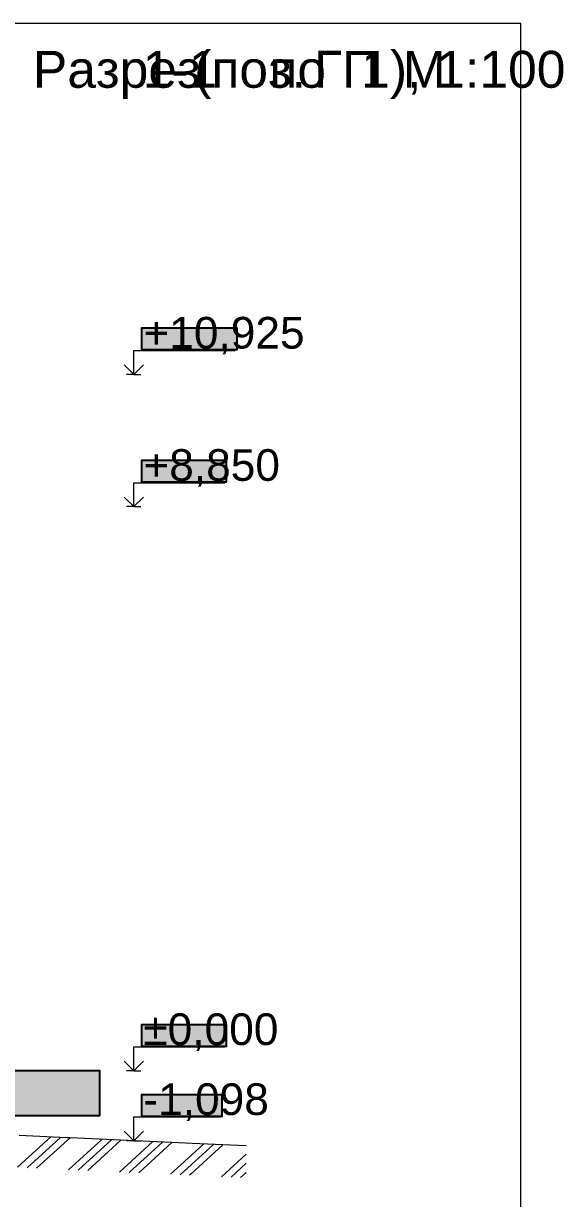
# Model space of a CAD drawing. Extents: x 8 to 21351, y 0 to 420.
# Drawn here: x 21264.7 to 21349.4, y 107.7 to 292 of the extents above; entities that cross this region are included whole.
import ezdxf

# ---------------------------------------------------------------- set-up
doc = ezdxf.new("R2010")
doc.units = 0
doc.styles.add('TEYPDFCAD_TEXT', font='arial.ttf')

msp = doc.modelspace()

# ---------------------------------------------------------------- hatches: boundary and pattern name
at = {"true_color": 0xffffff}
for points in [[(21283.3, 240.77), (21283.3, 244.22), (21298.16, 244.22), (21298.16, 240.77)], [(21283.3, 220.02), (21283.3, 223.47), (21296.5, 223.47), (21296.5, 220.02)], [(21283.3, 131.51), (21283.3, 134.96), (21296.5, 134.96), (21296.5, 131.51)], [(21261.71, 127.69), (21261.71, 120.69), (21276.72, 120.69), (21276.72, 127.69)], [(21283.3, 120.53), (21283.3, 123.98), (21295.84, 123.98), (21295.84, 120.53)]]:
    msp.add_hatch(color=0, dxfattribs=at).paths.add_polyline_path(points)

# ---------------------------------------------------------------- linework, layer by layer
at = {"color": 7, "lineweight": 20}
for p, q in [((21342.71, 291.98), (20947.71, 291.98)), ((21342.71, 4.98), (21342.71, 291.98))]:
    msp.add_line(p, q, dxfattribs=at)
at = {"color": 7, "lineweight": 15}
for p, q in [((21282.03, 236.94), (21282.03, 240.69)), ((21282.03, 240.69), (21297.93, 240.69)), ((21282.03, 236.94), (21280.53, 238.44)), ((21283.53, 238.44), (21282.03, 236.94)), ((21282.03, 236.94), (21280.9, 236.94)), ((21282.03, 236.94), (21283.15, 236.94)), ((21282.03, 216.19), (21282.03, 219.94)), ((21282.03, 219.94), (21296.28, 219.94)), ((21282.03, 216.19), (21280.53, 217.69)), ((21283.53, 217.69), (21282.03, 216.19)), ((21282.03, 216.19), (21280.9, 216.19)), ((21282.03, 216.19), (21283.15, 216.19)), ((21282.03, 127.69), (21282.03, 131.44)), ((21282.03, 131.44), (21296.28, 131.44)), ((21282.03, 127.69), (21280.53, 129.19)), ((21283.53, 129.19), (21282.03, 127.69)), ((21261.71, 127.69), (21276.72, 127.69)), ((21276.72, 120.69), (21276.72, 127.69)), ((21282.03, 127.69), (21280.9, 127.69)), ((21282.03, 127.69), (21283.15, 127.69)), ((21261.71, 120.69), (21276.72, 120.69)), ((21282.03, 116.71), (21282.03, 120.46)), ((21282.03, 120.46), (21295.61, 120.46)), ((21282.03, 116.71), (21280.53, 118.21)), ((21283.53, 118.21), (21282.03, 116.71)), ((21269.03, 117.32), (21263.79, 112.58)), ((21271.6, 117.19), (21264.04, 117.57)), ((21270.53, 117.24), (21265.29, 112.5)), ((21271.58, 116.76), (21266.79, 112.42)), ((21272.03, 117.17), (21271.58, 116.76)), ((21272.03, 117.17), (21271.6, 117.19)), ((21277.02, 116.94), (21271.81, 112.17)), ((21280.02, 116.81), (21272.03, 117.17)), ((21278.52, 116.88), (21273.31, 112.11)), ((21280.02, 116.81), (21274.8, 112.04)), ((21285.02, 116.59), (21279.8, 111.82)), ((21288.01, 116.45), (21280.02, 116.81)), ((21282.03, 116.71), (21280.9, 116.71)), ((21286.52, 116.52), (21281.3, 111.75)), ((21282.03, 116.71), (21283.15, 116.71)), ((21288.01, 116.45), (21282.8, 111.68)), ((21291.2, 116.31), (21288.01, 116.45)), ((21294.51, 116.16), (21291.05, 113)), ((21293.01, 116.23), (21291.11, 114.5)), ((21296.01, 116.09), (21291.2, 116.31)), ((21291.11, 114.5), (21287.79, 111.46)), ((21296.01, 116.09), (21290.98, 111.5)), ((21299.66, 114.63), (21295.77, 111.09)), ((21299.66, 115.92), (21296.01, 116.09)), ((21291.05, 113), (21289.29, 111.39)), ((21299.66, 113.2), (21297.27, 111.02)), ((21290.98, 111.5), (21290.78, 111.32)), ((21299.66, 111.76), (21298.77, 110.95))]:
    msp.add_line(p, q, dxfattribs=at)
at = {"color": 0, "true_color": 0xffffff}
for points in [[(21283.3, 240.77), (21283.3, 244.22), (21298.16, 244.22), (21298.16, 240.77)], [(21283.3, 220.02), (21283.3, 223.47), (21296.5, 223.47), (21296.5, 220.02)], [(21283.3, 131.51), (21283.3, 134.96), (21296.5, 134.96), (21296.5, 131.51)], [(21261.71, 127.69), (21261.71, 120.69), (21276.72, 120.69), (21276.72, 127.69)], [(21283.3, 120.53), (21283.3, 123.98), (21295.84, 123.98), (21295.84, 120.53)]]:
    msp.add_lwpolyline(points, close=True, dxfattribs=at)

# ---------------------------------------------------------------- texts
at = {"color": 7, "style": 'TEYPDFCAD_TEXT'}
for s, height, p in [('Разрез', 5.793, (21266.2, 281.9)), ('1-1', 5.793, (21283.42, 281.9)), ('(поз.', 5.793, (21291.5, 281.9)), ('ГП', 5.793, (21310.29, 281.9)), ('1),', 5.793, (21317.68, 281.9)), ('М', 5.79, (21324.19, 281.9)), ('1:100', 5.793, (21329.45, 281.9)), ('по', 5.793, (21303.28, 281.9)), ('+10,925', 4.967, (21283.53, 240.99)), ('+8,850', 4.967, (21283.53, 220.24)), ('±0,000', 4.967, (21283.53, 131.74)), ('-1,098', 4.967, (21283.53, 120.76))]:
    msp.add_text(s, height=height, dxfattribs=at).set_placement(p)

doc.saveas('drawing.dxf')
